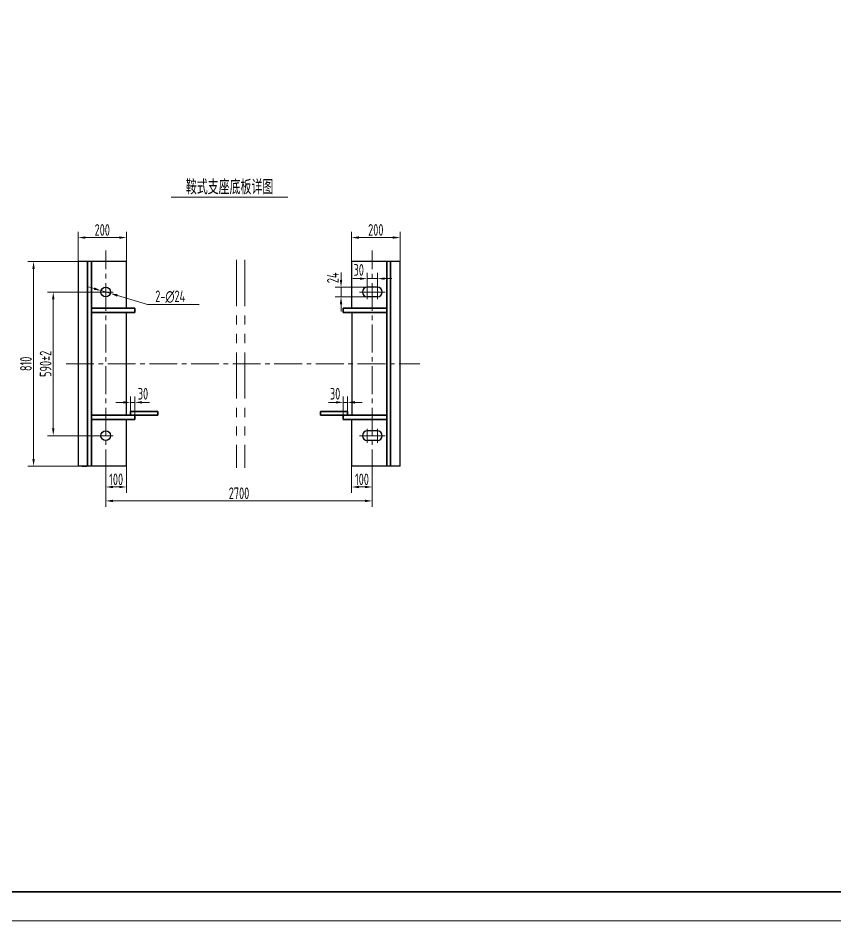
# Model space of a CAD drawing. Header units: millimetres. Extents: x 5765 to 6606, y -201 to 393.
# Drawn here: x 6045.4 to 6325.7, y -200.6 to 109.4 of the extents above; entities that cross this region are included whole.
import ezdxf
from ezdxf.enums import TextEntityAlignment as Align

# ---------------------------------------------------------------- set-up
doc = ezdxf.new("R2010")
doc.units = ezdxf.units.MM
doc.linetypes.add('CENTER2', pattern=[28.575, 19.05, -3.175, 3.175, -3.175])
doc.linetypes.add('PHANTOM2', pattern=[31.75, 15.875, -3.175, 3.175, -3.175, 3.175, -3.175])
for name, color, linetype, lineweight in [('1粗实线', 7, 'Continuous', 35), ('2细实线', 3, 'Continuous', 13), ('3中心线', 1, 'CENTER2', 13), ('5双点划线', 2, 'PHANTOM2', 13), ('7文本', 2, 'Continuous', 13), ('8标注', 3, 'Continuous', 13), ('9图表', 4, 'Continuous', 13)]:
    doc.layers.add(name, color=color, linetype=linetype, lineweight=lineweight)
doc.styles.add('lanpec', font='bpec_e.shx', dxfattribs={"width": 0.75, "bigfont": 'hztxt.shx'})
doc.styles.add('lanpec-dim', font='bpec_e.shx', dxfattribs={"width": 0.75})
doc.dimstyles.new('lanpec', dxfattribs={"dimtxt": 4, "dimasz": 2.5, "dimexe": 2, "dimexo": 0, "dimtad": 1, "dimdsep": 46, "dimtxsty": 'lanpec-dim', "dimcen": 2.5, "dimclrd": 256, "dimclre": 256, "dimclrt": 256, "dimazin": 0, "dimtfac": 1, "dimtmove": 0, "dimatfit": 3, "dimfxl": 1, "dimlwd": -1, "dimlwe": -1, "dimarcsym": 0})
doc.dimstyles.new('lanpec$3', dxfattribs={"dimtxt": 4, "dimasz": 2.5, "dimexe": 2, "dimexo": 0, "dimtad": 1, "dimtih": 1, "dimtoh": 1, "dimdsep": 46, "dimtxsty": 'lanpec-dim', "dimcen": 2.5, "dimclrd": 256, "dimclre": 256, "dimclrt": 256, "dimazin": 0, "dimtfac": 1, "dimtmove": 0, "dimatfit": 3, "dimfxl": 1, "dimlwd": -1, "dimlwe": -1, "dimarcsym": 0})

# ---------------------------------------------------------------- blocks, each defined once
blk = doc.blocks.new('A1')
at = {"layer": '1粗实线'}
blk.add_lwpolyline([(-816, 10), (-10, 10), (-10, 584), (-816, 584)], close=True, dxfattribs=at)
at = {"layer": '9图表'}
blk.add_lwpolyline([(-841, 0), (0, 0), (0, 594), (-841, 594)], close=True, dxfattribs=at)
blk = doc.blocks.new('*D25')
at = {"layer": '8标注', "transparency": 16777216}
for p, q in [((6066.01, 25.82), (6066.01, 36.06)), ((6082.64, 25.82), (6082.64, 36.06)), ((6068.51, 34.06), (6080.14, 34.06))]:
    blk.add_line(p, q, dxfattribs=at)
for points in [[(6068.51, 34.48), (6068.51, 33.65), (6066.01, 34.06)], [(6080.14, 34.48), (6080.14, 33.65), (6082.64, 34.06)]]:
    blk.add_solid(points, dxfattribs=at)
at = {"layer": 'Defpoints', "color": 0, "transparency": 16777216}
for p in [(6082.64, 34.06), (6066.01, 25.82), (6082.64, 25.82)]:
    blk.add_point(p, dxfattribs=at)
at = {"layer": '8标注', "transparency": 16777216, "insert": (6074.32, 36.69), "char_height": 4, "attachment_point": 5, "style": 'lanpec-dim'}
blk.add_mtext('200', dxfattribs=at)
blk = doc.blocks.new('*D34')
at = {"layer": '8标注', "transparency": 16777216}
for p, q in [((6159.87, 25.82), (6159.87, 36.06)), ((6176.5, 25.82), (6176.5, 36.06)), ((6162.37, 34.06), (6174, 34.06))]:
    blk.add_line(p, q, dxfattribs=at)
for points in [[(6162.37, 34.48), (6162.37, 33.65), (6159.87, 34.06)], [(6174, 34.48), (6174, 33.65), (6176.5, 34.06)]]:
    blk.add_solid(points, dxfattribs=at)
at = {"layer": 'Defpoints', "color": 0, "transparency": 16777216}
for p in [(6176.5, 34.06), (6159.87, 25.82), (6176.5, 25.82)]:
    blk.add_point(p, dxfattribs=at)
at = {"layer": '8标注', "transparency": 16777216, "insert": (6168.18, 36.69), "char_height": 4, "attachment_point": 5, "style": 'lanpec-dim'}
blk.add_mtext('200', dxfattribs=at)
blk = doc.blocks.new('*D26')
at = {"layer": '8标注', "transparency": 16777216}
for p, q in [((6075.52, -48.22), (6075.52, -58.34)), ((6166.98, -48.22), (6166.98, -58.34)), ((6078.02, -56.34), (6164.48, -56.34))]:
    blk.add_line(p, q, dxfattribs=at)
for points in [[(6078.02, -55.93), (6078.02, -56.76), (6075.52, -56.34)], [(6164.48, -55.93), (6164.48, -56.76), (6166.98, -56.34)]]:
    blk.add_solid(points, dxfattribs=at)
at = {"layer": 'Defpoints', "color": 0, "transparency": 16777216}
for p in [(6075.52, -48.22), (6166.98, -48.22), (6166.98, -56.34)]:
    blk.add_point(p, dxfattribs=at)
at = {"layer": '8标注', "transparency": 16777216, "insert": (6121.25, -53.72), "char_height": 4, "attachment_point": 5, "style": 'lanpec-dim'}
blk.add_mtext('2700', dxfattribs=at)
blk = doc.blocks.new('*D27')
at = {"layer": '8标注', "transparency": 16777216}
for p, q in [((6156.25, 19.53), (6156.25, 22.03)), ((6165.25, 17.03), (6154.25, 17.03)), ((6156.25, 17.03), (6156.25, 13.7)), ((6165.25, 13.7), (6154.25, 13.7)), ((6156.25, 11.2), (6156.25, 8.7))]:
    blk.add_line(p, q, dxfattribs=at)
for points in [[(6155.84, 19.53), (6156.67, 19.53), (6156.25, 17.03)], [(6155.84, 11.2), (6156.67, 11.2), (6156.25, 13.7)]]:
    blk.add_solid(points, dxfattribs=at)
at = {"layer": 'Defpoints', "color": 0, "transparency": 16777216}
for p in [(6165.25, 17.03), (6156.25, 13.7), (6165.25, 13.7)]:
    blk.add_point(p, dxfattribs=at)
at = {"layer": '8标注', "transparency": 16777216, "insert": (6153.43, 20.25), "char_height": 4, "attachment_point": 5, "rotation": 90, "style": 'lanpec-dim'}
blk.add_mtext('24', dxfattribs=at)
blk = doc.blocks.new('*D28')
at = {"layer": '8标注', "transparency": 16777216}
for p, q in [((6165.25, 17.03), (6165.25, 21.97)), ((6168.72, 17.03), (6168.72, 21.97)), ((6162.75, 19.97), (6160.25, 19.97)), ((6168.72, 19.97), (6165.25, 19.97)), ((6171.22, 19.97), (6173.72, 19.97))]:
    blk.add_line(p, q, dxfattribs=at)
for points in [[(6162.75, 20.38), (6162.75, 19.55), (6165.25, 19.97)], [(6171.22, 20.38), (6171.22, 19.55), (6168.72, 19.97)]]:
    blk.add_solid(points, dxfattribs=at)
at = {"layer": 'Defpoints', "color": 0, "transparency": 16777216}
for p in [(6165.25, 19.97), (6165.25, 17.03), (6168.72, 17.03)]:
    blk.add_point(p, dxfattribs=at)
at = {"layer": '8标注', "transparency": 16777216, "insert": (6162.33, 22.97), "char_height": 4, "attachment_point": 5, "style": 'lanpec-dim'}
blk.add_mtext('30', dxfattribs=at)
blk = doc.blocks.new('*D29')
at = {"layer": '8标注', "transparency": 16777216}
for p, q in [((6073.03, 15.37), (6055.5, 15.37)), ((6057.5, 12.87), (6057.5, -31.45)), ((6073.03, -33.95), (6055.5, -33.95))]:
    blk.add_line(p, q, dxfattribs=at)
for points in [[(6057.09, 12.87), (6057.92, 12.87), (6057.5, 15.37)], [(6057.09, -31.45), (6057.92, -31.45), (6057.5, -33.95)]]:
    blk.add_solid(points, dxfattribs=at)
at = {"layer": 'Defpoints', "color": 0, "transparency": 16777216}
for p in [(6073.03, 15.37), (6057.5, -33.95), (6073.03, -33.95)]:
    blk.add_point(p, dxfattribs=at)
at = {"layer": '8标注', "transparency": 16777216, "insert": (6054.88, -9.29), "char_height": 4, "attachment_point": 5, "rotation": 90, "style": 'lanpec-dim'}
blk.add_mtext('590±2', dxfattribs=at)
blk = doc.blocks.new('*D30')
at = {"layer": '8标注', "transparency": 16777216}
for p, q in [((6066.01, 25.82), (6048.75, 25.82)), ((6050.75, -41.91), (6050.75, 23.32)), ((6066.01, -44.41), (6048.75, -44.41))]:
    blk.add_line(p, q, dxfattribs=at)
for points in [[(6050.33, 23.32), (6051.16, 23.32), (6050.75, 25.82)], [(6050.33, -41.91), (6051.16, -41.91), (6050.75, -44.41)]]:
    blk.add_solid(points, dxfattribs=at)
at = {"layer": 'Defpoints', "color": 0, "transparency": 16777216}
for p in [(6050.75, 25.82), (6066.01, 25.82), (6066.01, -44.41)]:
    blk.add_point(p, dxfattribs=at)
at = {"layer": '8标注', "transparency": 16777216, "insert": (6048.12, -9.29), "char_height": 4, "attachment_point": 5, "rotation": 90, "style": 'lanpec-dim'}
blk.add_mtext('810', dxfattribs=at)
blk = doc.blocks.new('*D31')
at = {"layer": '8标注', "transparency": 16777216}
for p, q in [((6075.52, -44.41), (6075.52, -53.57)), ((6082.64, -44.41), (6082.64, -53.57)), ((6078.02, -51.57), (6080.14, -51.57))]:
    blk.add_line(p, q, dxfattribs=at)
for points in [[(6078.02, -51.15), (6078.02, -51.98), (6075.52, -51.57)], [(6080.14, -51.15), (6080.14, -51.98), (6082.64, -51.57)]]:
    blk.add_solid(points, dxfattribs=at)
at = {"layer": 'Defpoints', "color": 0, "transparency": 16777216}
for p in [(6075.52, -44.41), (6082.64, -44.41), (6082.64, -51.57)]:
    blk.add_point(p, dxfattribs=at)
at = {"layer": '8标注', "transparency": 16777216, "insert": (6079.08, -48.94), "char_height": 4, "attachment_point": 5, "style": 'lanpec-dim'}
blk.add_mtext('100', dxfattribs=at)
blk = doc.blocks.new('*D32')
at = {"layer": '8标注', "transparency": 16777216}
for p, q in [((6159.87, -44.41), (6159.87, -53.57)), ((6166.98, -44.41), (6166.98, -53.57)), ((6164.48, -51.57), (6162.37, -51.57))]:
    blk.add_line(p, q, dxfattribs=at)
for points in [[(6162.37, -51.15), (6162.37, -51.98), (6159.87, -51.57)], [(6164.48, -51.15), (6164.48, -51.98), (6166.98, -51.57)]]:
    blk.add_solid(points, dxfattribs=at)
at = {"layer": 'Defpoints', "color": 0, "transparency": 16777216}
for p in [(6159.87, -44.41), (6166.98, -44.41), (6159.87, -51.57)]:
    blk.add_point(p, dxfattribs=at)
at = {"layer": '8标注', "transparency": 16777216, "insert": (6163.43, -48.94), "char_height": 4, "attachment_point": 5, "style": 'lanpec-dim'}
blk.add_mtext('100', dxfattribs=at)
blk = doc.blocks.new('*D35')
at = {"layer": '8标注', "transparency": 16777216}
for p, q in [((6071.53, 16.54), (6069.13, 17.25)), ((6073.93, 15.84), (6077.12, 14.9)), ((6089.87, 11.14), (6079.52, 14.19)), ((6103.2, 11.14), (6089.87, 11.14))]:
    blk.add_line(p, q, dxfattribs=at)
for points in [[(6071.65, 16.94), (6071.41, 16.14), (6073.93, 15.84)], [(6079.63, 14.59), (6079.4, 13.79), (6077.12, 14.9)]]:
    blk.add_solid(points, dxfattribs=at)
at = {"layer": 'Defpoints', "color": 0, "transparency": 16777216}
for p in [(6073.93, 15.84), (6077.12, 14.9)]:
    blk.add_point(p, dxfattribs=at)
at = {"layer": '8标注', "transparency": 16777216, "insert": (6097.64, 13.77), "char_height": 4, "attachment_point": 5, "style": 'lanpec-dim'}
blk.add_mtext('2-∅24', dxfattribs=at)
blk = doc.blocks.new('*D36')
at = {"layer": '8标注', "transparency": 16777216}
for p, q in [((6084.01, -25.61), (6084.01, -20.51)), ((6085.51, -26.88), (6085.51, -20.51)), ((6081.51, -22.51), (6079.01, -22.51)), ((6084.01, -22.51), (6085.51, -22.51)), ((6088.01, -22.51), (6090.51, -22.51))]:
    blk.add_line(p, q, dxfattribs=at)
for points in [[(6081.51, -22.1), (6081.51, -22.93), (6084.01, -22.51)], [(6088.01, -22.1), (6088.01, -22.93), (6085.51, -22.51)]]:
    blk.add_solid(points, dxfattribs=at)
at = {"layer": 'Defpoints', "color": 0, "transparency": 16777216}
for p in [(6085.51, -22.51), (6084.01, -25.61), (6085.51, -26.88)]:
    blk.add_point(p, dxfattribs=at)
at = {"layer": '8标注', "transparency": 16777216, "insert": (6088.29, -19.56), "char_height": 4, "attachment_point": 5, "style": 'lanpec-dim'}
blk.add_mtext('30', dxfattribs=at)
blk = doc.blocks.new('*D33')
at = {"layer": '8标注', "transparency": 16777216}
for p, q in [((6157, -26.88), (6157, -20.51)), ((6158.5, -25.61), (6158.5, -20.51)), ((6154.5, -22.51), (6152, -22.51)), ((6158.5, -22.51), (6157, -22.51)), ((6161, -22.51), (6163.5, -22.51))]:
    blk.add_line(p, q, dxfattribs=at)
for points in [[(6154.5, -22.1), (6154.5, -22.93), (6157, -22.51)], [(6161, -22.1), (6161, -22.93), (6158.5, -22.51)]]:
    blk.add_solid(points, dxfattribs=at)
at = {"layer": 'Defpoints', "color": 0, "transparency": 16777216}
for p in [(6157, -22.51), (6157, -26.88), (6158.5, -25.61)]:
    blk.add_point(p, dxfattribs=at)
at = {"layer": '8标注', "transparency": 16777216, "insert": (6154.22, -19.56), "char_height": 4, "attachment_point": 5, "style": 'lanpec-dim'}
blk.add_mtext('30', dxfattribs=at)
blk = doc.blocks.new('*U24')
at = {"layer": '2细实线'}
blk.add_line((-20, 0), (20, 0), dxfattribs=at)
at = {"layer": '7文本', "style": 'lanpec', "width": 0.75}
for tag, height, p in [('节点图名称', 5, (0, 3.5)), ('比例', 4, (0, -3.25))]:
    blk.add_attdef(tag, text='', height=height, dxfattribs=at).set_placement(p, align=Align.MIDDLE_CENTER)

msp = doc.modelspace()

# ---------------------------------------------------------------- linework, layer by layer
for p, q in [((6082.639, 25.825), (6066.007, 25.825)), ((6066.007, 25.825), (6066.007, -44.409)), ((6082.639, 9.777), (6082.639, 25.825)), ((6176.501, 25.825), (6159.869, 25.825)), ((6159.869, 25.825), (6159.869, 9.777)), ((6176.501, -44.409), (6176.501, 25.825)), ((6168.719, 17.031), (6165.25, 17.031)), ((6168.719, 13.705), (6165.25, 13.705)), ((6082.639, -26.876), (6082.639, 8.292)), ((6159.936, 8.292), (6159.936, -26.961)), ((6082.639, -44.409), (6082.639, -28.361)), ((6159.869, -28.361), (6159.869, -44.409)), ((6168.719, -32.289), (6165.25, -32.289)), ((6168.719, -35.615), (6165.25, -35.615)), ((6082.639, -44.409), (6066.007, -44.409)), ((6067.447, -44.409), (6068.887, -44.409)), ((6176.501, -44.409), (6159.869, -44.409))]:
    msp.add_line(p, q)
at = {"ltscale": 2}
for centre in [(6075.523, 15.368), (6075.523, -33.952)]:
    msp.add_circle(centre, 1.663, dxfattribs=at)
for centre, start, end in [((6165.25, 15.368), 90, 270), ((6168.719, 15.368), 270, 90), ((6165.25, -33.952), 90, 270), ((6168.719, -33.952), 270, 90)]:
    msp.add_arc(centre, 1.663, start, end)
at = {"layer": '1粗实线'}
for p, q in [((6069.234, 25.825), (6069.234, -44.409)), ((6070.596, 25.825), (6070.596, -44.409)), ((6171.913, 25.825), (6171.913, -44.409)), ((6173.275, 25.825), (6173.275, -44.409)), ((6070.596, 9.777), (6085.505, 9.777)), ((6085.505, 9.777), (6085.505, 8.292)), ((6171.913, 9.777), (6157.003, 9.777)), ((6157.003, 9.777), (6157.003, 8.292)), ((6070.596, 8.292), (6085.505, 8.292)), ((6171.913, 8.292), (6157.003, 8.292)), ((6070.596, -26.876), (6085.505, -26.876)), ((6083.336, -26.876), (6093.347, -26.876)), ((6084.013, -26.876), (6084.013, -25.608)), ((6084.013, -25.608), (6093.347, -25.608)), ((6085.505, -28.361), (6085.505, -26.876)), ((6093.347, -25.608), (6093.347, -26.876)), ((6158.496, -25.608), (6149.162, -25.608)), ((6149.162, -25.608), (6149.162, -26.876)), ((6159.173, -26.876), (6149.162, -26.876)), ((6171.913, -26.876), (6157.003, -26.876)), ((6157.003, -28.361), (6157.003, -26.876)), ((6158.496, -25.608), (6158.496, -26.876)), ((6070.596, -28.361), (6085.505, -28.361)), ((6171.913, -28.361), (6157.003, -28.361))]:
    msp.add_line(p, q, dxfattribs=at)
at = {"layer": '2细实线'}
msp.add_line((6101.611, 11.142), (6107.617, 11.142), dxfattribs=at)
at = {"layer": '3中心线', "ltscale": 0.5}
for p, q in [((6075.523, -48.221), (6075.523, 29.637)), ((6166.985, -48.221), (6166.985, 29.637)), ((6061.918, -9.292), (6183.32, -9.292))]:
    msp.add_line(p, q, dxfattribs=at)
at = {"layer": '3中心线'}
for p, q in [((6165.25, 12.964), (6165.25, 17.772)), ((6168.719, 12.964), (6168.719, 17.772)), ((6078.018, 15.368), (6073.029, 15.368)), ((6162.536, 15.368), (6171.434, 15.368)), ((6078.018, -33.952), (6073.029, -33.952)), ((6162.536, -33.952), (6171.434, -33.952)), ((6165.25, -31.548), (6165.25, -36.356)), ((6168.719, -31.548), (6168.719, -36.356))]:
    msp.add_line(p, q, dxfattribs=at)
at = {"layer": '5双点划线'}
for p, q in [((6120.382, 26.394), (6120.382, -44.978)), ((6123.239, 26.394), (6123.239, -44.978))]:
    msp.add_line(p, q, dxfattribs=at)

# ---------------------------------------------------------------- block references
msp.add_blockref('*U24', (6118.007, 47.9)).add_auto_attribs({'节点图名称': '鞍式支座底板详图'})
at = {"layer": '2细实线'}
msp.add_blockref('A1', (6606.028, -200.559), dxfattribs=at)

# ---------------------------------------------------------------- dimensions: what is measured, and where the dimension line sits
at = {"layer": '8标注'}
for base, p1, p2, text, picture, middle in [((6082.639, 34.064), (6066.007, 25.825), (6082.639, 25.825), '200', '*D25', (6074.323, 36.689)), ((6176.501, 34.064), (6159.869, 25.825), (6176.501, 25.825), '200', '*D34', (6168.185, 36.689)), ((6159.869, -51.568), (6166.985, -44.409), (6159.869, -44.409), '100', '*D32', (6163.427, -48.943)), ((6166.985, -56.343), (6075.523, -48.221), (6166.985, -48.221), '2700', '*D26', (6121.254, -53.718))]:
    dim = msp.add_linear_dim(base=base, p1=p1, p2=p2, text=text, dimstyle='lanpec', dxfattribs=at)
    dim.commit()
    dim.dimension.update_dxf_attribs({"geometry": picture, "text_midpoint": middle})
for base, p1, p2, angle, text, picture, middle in [((6050.747, 25.825), (6066.007, -44.409), (6066.007, 25.825), 90, '810', '*D30', (6048.122, -9.292)), ((6057.504, -33.952), (6073.029, 15.368), (6073.029, -33.952), 90, '590±2', '*D29', (6054.879, -9.292)), ((6082.639, -51.568), (6075.523, -44.409), (6082.639, -44.409), 180, '100', '*D31', (6079.081, -48.943))]:
    dim = msp.add_linear_dim(base=base, p1=p1, p2=p2, angle=angle, text=text, dimstyle='lanpec', dxfattribs=at)
    dim.commit()
    dim.dimension.update_dxf_attribs({"geometry": picture, "text_midpoint": middle})
for base, p1, p2, angle, text, picture, middle in [((6165.25, 19.968), (6168.719, 17.031), (6165.25, 17.031), 180, '30', '*D28', (6162.329, 22.971)), ((6156.255, 13.705), (6165.25, 17.031), (6165.25, 13.705), 90, '24', '*D27', (6153.426, 20.25)), ((6157.003, -22.512), (6158.496, -25.608), (6157.003, -26.876), 180, '30', '*D33', (6154.215, -19.562))]:
    dim = msp.add_linear_dim(base=base, p1=p1, p2=p2, angle=angle, text=text, dimstyle='lanpec', override={"dimtmove": 2}, dxfattribs=at)
    dim.commit()
    dim.dimension.update_dxf_attribs({"geometry": picture, "text_midpoint": middle, "dimtype": 160})
dim = msp.add_diameter_dim_2p(p1=(6073.928, 15.838), p2=(6077.119, 14.898), text='2-∅24', dimstyle='lanpec$3', dxfattribs=at)
dim.commit()
dim.dimension.update_dxf_attribs({"geometry": '*D35', "text_midpoint": (6097.643, 11.142), "dimtype": 163})
dim = msp.add_linear_dim(base=(6085.505, -22.512), p1=(6084.013, -25.608), p2=(6085.505, -26.876), text='30', dimstyle='lanpec', override={"dimtmove": 2}, dxfattribs=at)
dim.commit()
dim.dimension.update_dxf_attribs({"geometry": '*D36', "text_midpoint": (6088.293, -19.562), "dimtype": 160})

doc.saveas('drawing.dxf')
